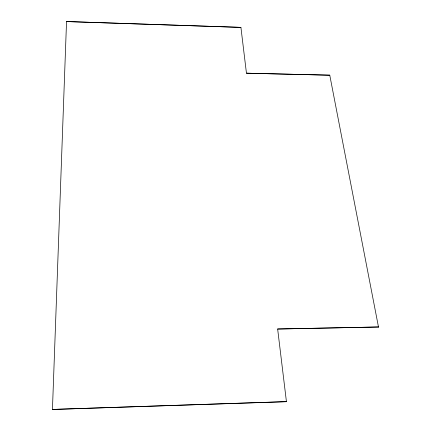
<?xml version="1.0" encoding="UTF-8"?>
<svg xmlns="http://www.w3.org/2000/svg" width="431" height="431" viewBox="0 0 431 431"><rect width="100%" height="100%" fill="white"/><g stroke="black" fill="none" stroke-linecap="round" stroke-linejoin="round"><path stroke-width="0.65" d="M277.645 329.015L378.563 326.984L277.645 329.015L286.437 401.697L52.447 409.45L66.536 21.55L240.918 27.374L246.451 73.195L329.763 75.183L246.451 73.195M240.918 27.374L66.536 21.55M286.486 401.622L52.447 409.45M329.763 75.183L378.499 327.07"/></g></svg>
